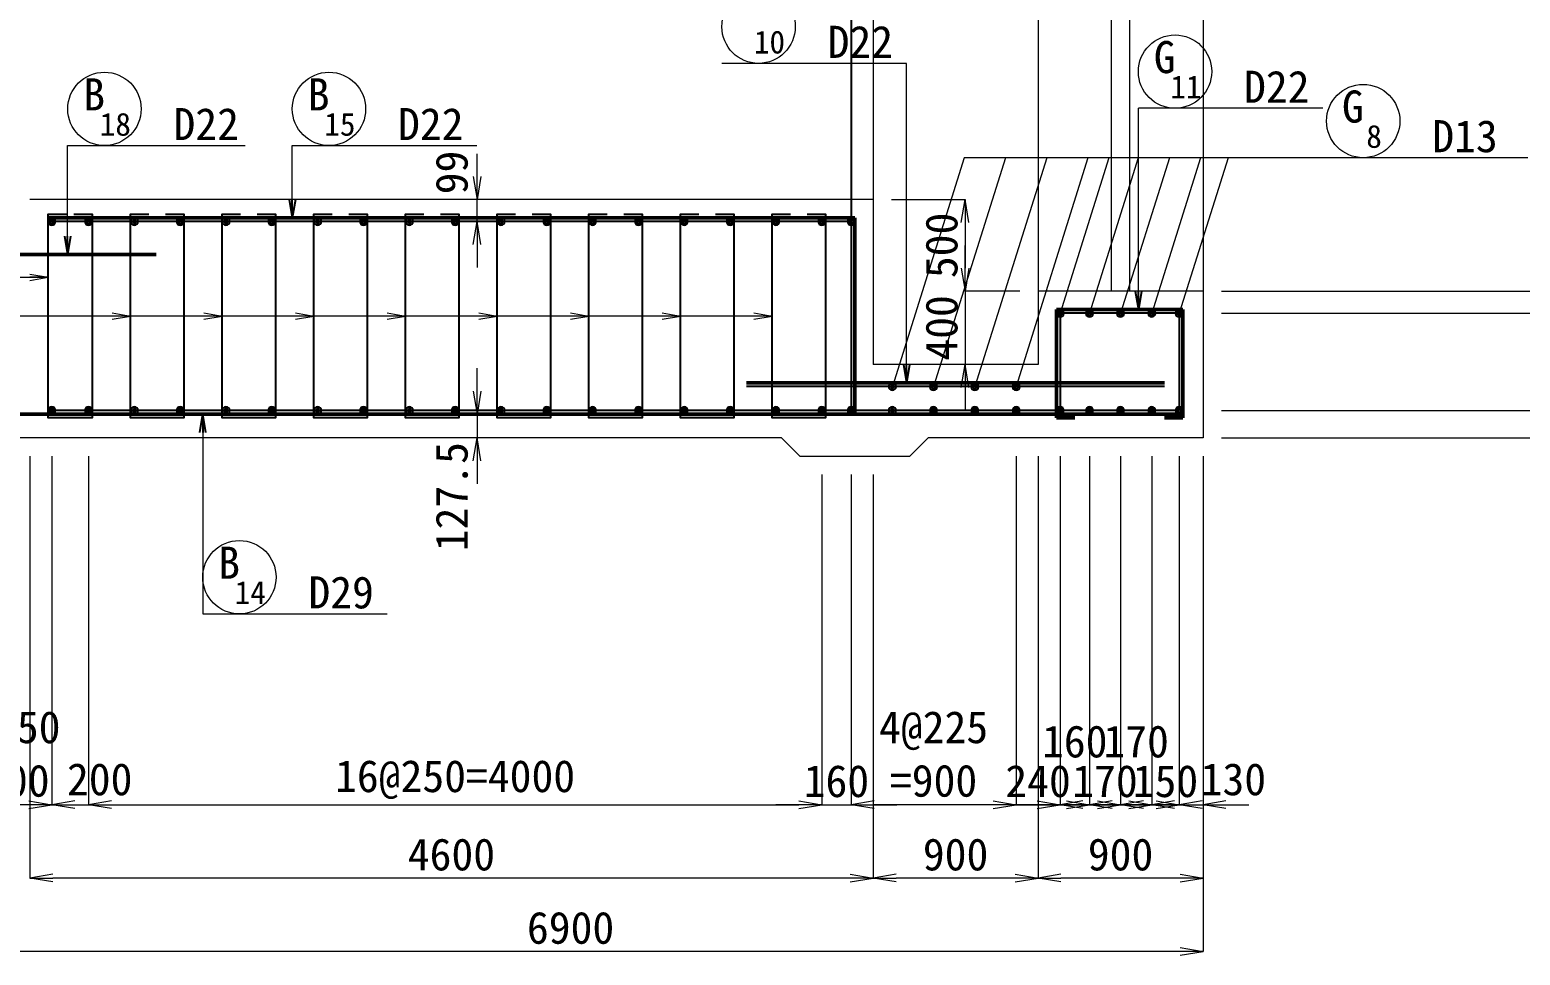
# Model space of a CAD drawing. Header units: millimetres. Extents: x 169470 to 758170, y -17820 to 11880.
# Drawn here: x 218084 to 226214, y -6137 to -1091 of the extents above; entities that cross this region are included whole.
import ezdxf
from ezdxf.enums import TextEntityAlignment as Align

# ---------------------------------------------------------------- set-up
doc = ezdxf.new("R2010")
doc.units = ezdxf.units.MM
doc.header["$LTSCALE"] = 50
doc.header["$PDSIZE"] = 300
doc.layers.get('Defpoints').update_dxf_attribs({"color": 151})
for name, color, linetype, lineweight in [('D-BGD', 7, 'Continuous', 13), ('D-STR', 1, 'Continuous', 50), ('D-STR-DIM', 7, 'Continuous', 13), ('D-STR-HTXT', 7, 'Continuous', 13), ('D-STR-STR2', 6, 'Continuous', 25), ('D-STR-STR3', 4, 'Continuous', 25), ('D-STR-TXT', 7, 'Continuous', 13)]:
    doc.layers.add(name, color=color, linetype=linetype, lineweight=lineweight)
doc.styles.add('MS ゴシック', font='MS Gothic.ttf')
doc.styles.add('YOKO_GOTHIC', font='MS Gothic.ttf')
doc.dimstyles.new('DIM-50', dxfattribs={"dimscale": 50, "dimtxt": 3.5, "dimasz": 2.5, "dimexe": 0, "dimexo": 2, "dimgap": 0.8, "dimtad": 1, "dimdec": 0, "dimzin": 1, "dimdsep": 46, "dimtxsty": 'MS ゴシック', "dimblk": 'OPEN', "dimcen": 0.1, "dimclrd": 256, "dimclre": 256, "dimclrt": 256, "dimaunit": 1, "dimadec": 3, "dimazin": 0, "dimtfac": 1, "dimtdec": 0, "dimtix": 1, "dimtmove": 2, "dimatfit": 3, "dimldrblk": 'OPEN', "dimfxl": 1, "dimlwd": -1, "dimlwe": -1, "dimarcsym": 2})
doc.dimstyles.new('S50', dxfattribs={"dimscale": 50, "dimtxt": 3.5, "dimasz": 2, "dimexe": 1, "dimexo": 1, "dimgap": 1, "dimtad": 1, "dimdec": 0, "dimzin": 1, "dimdsep": 46, "dimtxsty": 'YOKO_GOTHIC', "dimblk": 'OPEN', "dimcen": 0, "dimclrd": 256, "dimclre": 256, "dimclrt": 256, "dimaunit": 1, "dimadec": 3, "dimazin": 0, "dimtfac": 1, "dimtdec": 0, "dimtix": 1, "dimtmove": 2, "dimatfit": 3, "dimldrblk": 'OPEN', "dimfxl": 1, "dimlwd": -1, "dimlwe": -1, "dimarcsym": 0})

# ---------------------------------------------------------------- blocks, each defined once
blk = doc.blocks.new('0930-1')
at = {"layer": 'D-STR-STR2'}
for radius in [20, 10]:
    blk.add_circle((1654010.5, -311924.3), radius, dxfattribs=at)
blk = doc.blocks.new('_Open')
at = {"color": 0, "linetype": 'ByBlock', "lineweight": -2}
for p, q in [((-1, 0.167), (0, 0)), ((-1, -0.167), (0, 0)), ((0, 0), (-1, 0))]:
    blk.add_line(p, q, dxfattribs=at)
blk = doc.blocks.new('*D1428')
at = {"layer": 'D-STR-DIM', "transparency": 16777216}
for p, q in [((226551.8, -3041.5), (226551.8, -2916.5)), ((224583.7, -3166.5), (226551.8, -3166.5)), ((226551.8, -3316.5), (226551.8, -3166.5)), ((224583.7, -3316.5), (226551.8, -3316.5)), ((226551.8, -3441.5), (226551.8, -3566.5))]:
    blk.add_line(p, q, dxfattribs=at)
at = {"layer": 'Defpoints', "color": 0, "transparency": 16777216}
for p in [(224483.7, -3166.5), (226551.8, -3166.5), (224483.7, -3316.5)]:
    blk.add_point(p, dxfattribs=at)
at = {"layer": 'D-STR-DIM', "transparency": 16777216, "xscale": 125, "yscale": 125, "zscale": 125}
for p, rotation in [((226551.8, -3166.5), 270), ((226551.8, -3316.5), 90)]:
    blk.add_blockref('_Open', p, dxfattribs=dict(at, rotation=rotation))
at = {"layer": 'D-STR-DIM', "transparency": 16777216, "insert": (226414.3, -3284.2), "char_height": 175, "attachment_point": 5, "rotation": 90, "style": 'MS ゴシック'}
blk.add_mtext('150', dxfattribs=at)
blk = doc.blocks.new('*D1429')
at = {"layer": 'D-STR-DIM', "transparency": 16777216}
for p, q in [((224583.7, -2636.5), (226551.8, -2636.5)), ((226551.8, -3041.5), (226551.8, -2761.5)), ((224583.7, -3166.5), (226551.8, -3166.5))]:
    blk.add_line(p, q, dxfattribs=at)
at = {"layer": 'Defpoints', "color": 0, "transparency": 16777216}
for p in [(224483.7, -2636.5), (226551.8, -2636.5), (224483.7, -3166.5)]:
    blk.add_point(p, dxfattribs=at)
at = {"layer": 'D-STR-DIM', "transparency": 16777216, "xscale": 125, "yscale": 125, "zscale": 125}
for p, rotation in [((226551.8, -2636.5), 90), ((226551.8, -3166.5), 270)]:
    blk.add_blockref('_Open', p, dxfattribs=dict(at, rotation=rotation))
at = {"layer": 'D-STR-DIM', "transparency": 16777216, "insert": (226424.3, -2901.5), "char_height": 175, "attachment_point": 5, "rotation": 90, "style": 'MS ゴシック'}
blk.add_mtext('530', dxfattribs=at)
blk = doc.blocks.new('*D1430')
at = {"layer": 'D-STR-DIM', "transparency": 16777216}
for p, q in [((226551.8, -2391.5), (226551.8, -2266.5)), ((224583.7, -2516.5), (226551.8, -2516.5)), ((226551.8, -2636.5), (226551.8, -2516.5)), ((224583.7, -2636.5), (226551.8, -2636.5)), ((226551.8, -2761.5), (226551.8, -2886.5))]:
    blk.add_line(p, q, dxfattribs=at)
at = {"layer": 'Defpoints', "color": 0, "transparency": 16777216}
for p in [(224483.7, -2516.5), (226551.8, -2516.5), (224483.7, -2636.5)]:
    blk.add_point(p, dxfattribs=at)
at = {"layer": 'D-STR-DIM', "transparency": 16777216, "xscale": 125, "yscale": 125, "zscale": 125}
for p, rotation in [((226551.8, -2516.5), 270), ((226551.8, -2636.5), 90)]:
    blk.add_blockref('_Open', p, dxfattribs=dict(at, rotation=rotation))
at = {"layer": 'D-STR-DIM', "transparency": 16777216, "insert": (226414.3, -2330.6), "char_height": 175, "attachment_point": 5, "rotation": 90, "style": 'MS ゴシック'}
blk.add_mtext('120', dxfattribs=at)
blk = doc.blocks.new('*D1436')
at = {"layer": 'D-STR-DIM', "transparency": 16777216}
for p, q in [((225333.7, 4883.5), (228058.7, 4883.5)), ((228058.7, -3191.5), (228058.7, 4758.5)), ((224583.7, -3316.5), (228058.7, -3316.5))]:
    blk.add_line(p, q, dxfattribs=at)
at = {"layer": 'Defpoints', "color": 0, "transparency": 16777216}
for p in [(225233.7, 4883.5), (228058.7, 4883.5), (224483.7, -3316.5)]:
    blk.add_point(p, dxfattribs=at)
at = {"layer": 'D-STR-DIM', "transparency": 16777216, "xscale": 125, "yscale": 125, "zscale": 125}
for p, rotation in [((228058.7, 4883.5), 90), ((228058.7, -3316.5), 270)]:
    blk.add_blockref('_Open', p, dxfattribs=dict(at, rotation=rotation))
at = {"layer": 'D-STR-DIM', "transparency": 16777216, "insert": (227931.2, 783.5), "char_height": 175, "attachment_point": 5, "rotation": 90, "style": 'MS ゴシック'}
blk.add_mtext('8200', dxfattribs=at)
blk = doc.blocks.new('*D1437')
at = {"layer": 'D-STR-DIM', "transparency": 16777216}
for p, q in [((224583.7, -2516.5), (227683.7, -2516.5)), ((227683.7, -3191.5), (227683.7, -2641.5)), ((224583.7, -3316.5), (227683.7, -3316.5))]:
    blk.add_line(p, q, dxfattribs=at)
at = {"layer": 'Defpoints', "color": 0, "transparency": 16777216}
for p in [(224483.7, -2516.5), (227683.7, -2516.5), (224483.7, -3316.5)]:
    blk.add_point(p, dxfattribs=at)
at = {"layer": 'D-STR-DIM', "transparency": 16777216, "xscale": 125, "yscale": 125, "zscale": 125}
for p, rotation in [((227683.7, -2516.5), 90), ((227683.7, -3316.5), 270)]:
    blk.add_blockref('_Open', p, dxfattribs=dict(at, rotation=rotation))
at = {"layer": 'D-STR-DIM', "transparency": 16777216, "insert": (227556.2, -2916.5), "char_height": 175, "attachment_point": 5, "rotation": 90, "style": 'MS ゴシック'}
blk.add_mtext('800', dxfattribs=at)
blk = doc.blocks.new('*D1438')
at = {"layer": 'D-STR-DIM', "transparency": 16777216}
for p, q in [((225333.7, 4883.5), (227683.7, 4883.5)), ((227683.7, -2391.5), (227683.7, 4758.5)), ((224583.7, -2516.5), (227683.7, -2516.5))]:
    blk.add_line(p, q, dxfattribs=at)
at = {"layer": 'Defpoints', "color": 0, "transparency": 16777216}
for p in [(225233.7, 4883.5), (227683.7, 4883.5), (224483.7, -2516.5)]:
    blk.add_point(p, dxfattribs=at)
at = {"layer": 'D-STR-DIM', "transparency": 16777216, "xscale": 125, "yscale": 125, "zscale": 125}
for p, rotation in [((227683.7, 4883.5), 90), ((227683.7, -2516.5), 270)]:
    blk.add_blockref('_Open', p, dxfattribs=dict(at, rotation=rotation))
at = {"layer": 'D-STR-DIM', "transparency": 16777216, "insert": (227556.2, 1183.5), "char_height": 175, "attachment_point": 5, "rotation": 90, "style": 'MS ゴシック'}
blk.add_mtext('7400', dxfattribs=at)
blk = doc.blocks.new('*D1439')
at = {"layer": 'D-STR-DIM', "transparency": 16777216}
for p, q in [((224583.7, 583.5), (227308.7, 583.5)), ((227308.7, -2391.5), (227308.7, 458.5)), ((224583.7, -2516.5), (227308.7, -2516.5))]:
    blk.add_line(p, q, dxfattribs=at)
at = {"layer": 'Defpoints', "color": 0, "transparency": 16777216}
for p in [(224483.7, 583.5), (227308.7, 583.5), (224483.7, -2516.5)]:
    blk.add_point(p, dxfattribs=at)
at = {"layer": 'D-STR-DIM', "transparency": 16777216, "xscale": 125, "yscale": 125, "zscale": 125}
for p, rotation in [((227308.7, 583.5), 90), ((227308.7, -2516.5), 270)]:
    blk.add_blockref('_Open', p, dxfattribs=dict(at, rotation=rotation))
at = {"layer": 'D-STR-DIM', "transparency": 16777216, "insert": (227181.2, -966.5), "char_height": 175, "attachment_point": 5, "rotation": 90, "style": 'MS ゴシック'}
blk.add_mtext('3100', dxfattribs=at)
blk = doc.blocks.new('*D1446')
at = {"layer": 'D-STR-DIM', "transparency": 16777216}
for p, q in [((222783.7, -16.5), (226551.8, -16.5)), ((226551.8, -141.5), (226551.8, -2391.5)), ((224583.7, -2516.5), (226551.8, -2516.5))]:
    blk.add_line(p, q, dxfattribs=at)
at = {"layer": 'Defpoints', "color": 0, "transparency": 16777216}
for p in [(222683.7, -16.5), (224483.7, -2516.5), (226551.8, -2516.5)]:
    blk.add_point(p, dxfattribs=at)
at = {"layer": 'D-STR-DIM', "transparency": 16777216, "xscale": 125, "yscale": 125, "zscale": 125}
for p, rotation in [((226551.8, -16.5), 90), ((226551.8, -2516.5), 270)]:
    blk.add_blockref('_Open', p, dxfattribs=dict(at, rotation=rotation))
at = {"layer": 'D-STR-DIM', "transparency": 16777216, "insert": (226424.3, -1266.5), "char_height": 175, "attachment_point": 5, "rotation": 90, "style": 'MS ゴシック'}
blk.add_mtext('2500', dxfattribs=at)
blk = doc.blocks.new('*D1475')
at = {"layer": 'D-STR-DIM', "transparency": 16777216}
for p, q in [((217583.4, -3416.5), (217583.4, -6116.5)), ((224483.7, -3416.5), (224483.7, -6116.5)), ((224358.7, -6116.5), (217708.4, -6116.5))]:
    blk.add_line(p, q, dxfattribs=at)
at = {"layer": 'Defpoints', "color": 0, "transparency": 16777216}
for p in [(217583.4, -3316.5), (224483.7, -3316.5), (217583.4, -6116.5)]:
    blk.add_point(p, dxfattribs=at)
at = {"layer": 'D-STR-DIM', "transparency": 16777216, "xscale": 125, "yscale": 125, "zscale": 125, "rotation": 180}
blk.add_blockref('_Open', (217583.4, -6116.5), dxfattribs=at)
at = {"layer": 'D-STR-DIM', "transparency": 16777216, "xscale": 125, "yscale": 125, "zscale": 125}
blk.add_blockref('_Open', (224483.7, -6116.5), dxfattribs=at)
at = {"layer": 'D-STR-DIM', "transparency": 16777216, "insert": (221033.6, -5989), "char_height": 175, "attachment_point": 5, "style": 'MS ゴシック'}
blk.add_mtext('6900', dxfattribs=at)
blk = doc.blocks.new('*D1476')
at = {"layer": 'D-STR-DIM', "transparency": 16777216}
for p, q in [((223583.7, -3416.5), (223583.7, -5716.5)), ((224483.7, -3416.5), (224483.7, -5716.5)), ((224358.7, -5716.5), (223708.7, -5716.5))]:
    blk.add_line(p, q, dxfattribs=at)
at = {"layer": 'Defpoints', "color": 0, "transparency": 16777216}
for p in [(223583.7, -3316.5), (224483.7, -3316.5), (223583.7, -5716.5)]:
    blk.add_point(p, dxfattribs=at)
at = {"layer": 'D-STR-DIM', "transparency": 16777216, "xscale": 125, "yscale": 125, "zscale": 125, "rotation": 180}
blk.add_blockref('_Open', (223583.7, -5716.5), dxfattribs=at)
at = {"layer": 'D-STR-DIM', "transparency": 16777216, "xscale": 125, "yscale": 125, "zscale": 125}
blk.add_blockref('_Open', (224483.7, -5716.5), dxfattribs=at)
at = {"layer": 'D-STR-DIM', "transparency": 16777216, "insert": (224033.7, -5589), "char_height": 175, "attachment_point": 5, "style": 'MS ゴシック'}
blk.add_mtext('900', dxfattribs=at)
blk = doc.blocks.new('*D1477')
at = {"layer": 'D-STR-DIM', "transparency": 16777216}
for p, q in [((223583.7, -3416.5), (223583.7, -5716.5)), ((222683.7, -3516.5), (222683.7, -5716.5)), ((223458.7, -5716.5), (222808.7, -5716.5))]:
    blk.add_line(p, q, dxfattribs=at)
at = {"layer": 'Defpoints', "color": 0, "transparency": 16777216}
for p in [(223583.7, -3316.5), (222683.7, -3416.5), (222683.7, -5716.5)]:
    blk.add_point(p, dxfattribs=at)
at = {"layer": 'D-STR-DIM', "transparency": 16777216, "xscale": 125, "yscale": 125, "zscale": 125, "rotation": 180}
blk.add_blockref('_Open', (222683.7, -5716.5), dxfattribs=at)
at = {"layer": 'D-STR-DIM', "transparency": 16777216, "xscale": 125, "yscale": 125, "zscale": 125}
blk.add_blockref('_Open', (223583.7, -5716.5), dxfattribs=at)
at = {"layer": 'D-STR-DIM', "transparency": 16777216, "insert": (223133.7, -5589), "char_height": 175, "attachment_point": 5, "style": 'MS ゴシック'}
blk.add_mtext('900', dxfattribs=at)
blk = doc.blocks.new('*D1478')
at = {"layer": 'D-STR-DIM', "transparency": 16777216}
for p, q in [((218083.4, -3416.5), (218083.4, -5716.5)), ((222683.7, -3516.5), (222683.7, -5716.5)), ((222558.7, -5716.5), (218208.4, -5716.5))]:
    blk.add_line(p, q, dxfattribs=at)
at = {"layer": 'Defpoints', "color": 0, "transparency": 16777216}
for p in [(218083.4, -3316.5), (222683.7, -3416.5), (218083.4, -5716.5)]:
    blk.add_point(p, dxfattribs=at)
at = {"layer": 'D-STR-DIM', "transparency": 16777216, "xscale": 125, "yscale": 125, "zscale": 125, "rotation": 180}
blk.add_blockref('_Open', (218083.4, -5716.5), dxfattribs=at)
at = {"layer": 'D-STR-DIM', "transparency": 16777216, "xscale": 125, "yscale": 125, "zscale": 125}
blk.add_blockref('_Open', (222683.7, -5716.5), dxfattribs=at)
at = {"layer": 'D-STR-DIM', "transparency": 16777216, "insert": (220383.6, -5589), "char_height": 175, "attachment_point": 5, "style": 'MS ゴシック'}
blk.add_mtext('4600', dxfattribs=at)
blk = doc.blocks.new('*D1479')
at = {"layer": 'D-STR-DIM', "transparency": 16777216}
for p, q in [((218203.4, -3416.5), (218203.4, -5316.5)), ((218403.4, -3416.5), (218403.4, -5316.5)), ((218078.4, -5316.5), (217953.4, -5316.5)), ((218203.4, -5316.5), (218403.4, -5316.5)), ((218528.4, -5316.5), (218653.4, -5316.5))]:
    blk.add_line(p, q, dxfattribs=at)
at = {"layer": 'Defpoints', "color": 0, "transparency": 16777216}
for p in [(218203.4, -3316.5), (218403.4, -3316.5), (218403.4, -5316.5)]:
    blk.add_point(p, dxfattribs=at)
at = {"layer": 'D-STR-DIM', "transparency": 16777216, "xscale": 125, "yscale": 125, "zscale": 125}
blk.add_blockref('_Open', (218203.4, -5316.5), dxfattribs=at)
at = {"layer": 'D-STR-DIM', "transparency": 16777216, "xscale": 125, "yscale": 125, "zscale": 125, "rotation": 180}
blk.add_blockref('_Open', (218403.4, -5316.5), dxfattribs=at)
at = {"layer": 'D-STR-DIM', "transparency": 16777216, "insert": (218464.8, -5179), "char_height": 175, "attachment_point": 5, "style": 'MS ゴシック'}
blk.add_mtext('200', dxfattribs=at)
blk = doc.blocks.new('*D1480')
at = {"layer": 'D-STR-DIM', "transparency": 16777216}
for p, q in [((218403.4, -3416.5), (218403.4, -5316.5)), ((222403.7, -3516.5), (222403.7, -5316.5)), ((218528.4, -5316.5), (222278.7, -5316.5))]:
    blk.add_line(p, q, dxfattribs=at)
at = {"layer": 'Defpoints', "color": 0, "transparency": 16777216}
for p in [(218403.4, -3316.5), (222403.7, -3416.5), (222403.7, -5316.5)]:
    blk.add_point(p, dxfattribs=at)
at = {"layer": 'D-STR-DIM', "transparency": 16777216, "xscale": 125, "yscale": 125, "zscale": 125, "rotation": 180}
blk.add_blockref('_Open', (218403.4, -5316.5), dxfattribs=at)
at = {"layer": 'D-STR-DIM', "transparency": 16777216, "xscale": 125, "yscale": 125, "zscale": 125}
blk.add_blockref('_Open', (222403.7, -5316.5), dxfattribs=at)
at = {"layer": 'D-STR-DIM', "transparency": 16777216, "insert": (220403.6, -5179.7), "char_height": 175, "attachment_point": 5, "style": 'MS ゴシック'}
blk.add_mtext('16@250=4000', dxfattribs=at)
blk = doc.blocks.new('*D1481')
at = {"layer": 'D-STR-DIM', "transparency": 16777216}
for p, q in [((222403.7, -3516.5), (222403.7, -5316.5)), ((222563.7, -3516.5), (222563.7, -5316.5)), ((222278.7, -5316.5), (222153.7, -5316.5)), ((222403.7, -5316.5), (222563.7, -5316.5)), ((222688.7, -5316.5), (222813.7, -5316.5))]:
    blk.add_line(p, q, dxfattribs=at)
at = {"layer": 'Defpoints', "color": 0, "transparency": 16777216}
for p in [(222403.7, -3416.5), (222563.7, -3416.5), (222563.7, -5316.5)]:
    blk.add_point(p, dxfattribs=at)
at = {"layer": 'D-STR-DIM', "transparency": 16777216, "xscale": 125, "yscale": 125, "zscale": 125}
blk.add_blockref('_Open', (222403.7, -5316.5), dxfattribs=at)
at = {"layer": 'D-STR-DIM', "transparency": 16777216, "xscale": 125, "yscale": 125, "zscale": 125, "rotation": 180}
blk.add_blockref('_Open', (222563.7, -5316.5), dxfattribs=at)
at = {"layer": 'D-STR-DIM', "transparency": 16777216, "insert": (222483.7, -5189), "char_height": 175, "attachment_point": 5, "style": 'MS ゴシック'}
blk.add_mtext('160', dxfattribs=at)
blk = doc.blocks.new('*D1482')
at = {"layer": 'D-STR-DIM', "transparency": 16777216}
for p, q in [((223463.7, -3416.5), (223463.7, -5316.5)), ((223703.7, -3416.5), (223703.7, -5316.5)), ((223338.7, -5316.5), (223213.7, -5316.5)), ((223463.7, -5316.5), (223703.7, -5316.5)), ((223828.7, -5316.5), (223953.7, -5316.5))]:
    blk.add_line(p, q, dxfattribs=at)
at = {"layer": 'Defpoints', "color": 0, "transparency": 16777216}
for p in [(223463.7, -3316.5), (223703.7, -3316.5), (223703.7, -5316.5)]:
    blk.add_point(p, dxfattribs=at)
at = {"layer": 'D-STR-DIM', "transparency": 16777216, "xscale": 125, "yscale": 125, "zscale": 125}
blk.add_blockref('_Open', (223463.7, -5316.5), dxfattribs=at)
at = {"layer": 'D-STR-DIM', "transparency": 16777216, "xscale": 125, "yscale": 125, "zscale": 125, "rotation": 180}
blk.add_blockref('_Open', (223703.7, -5316.5), dxfattribs=at)
at = {"layer": 'D-STR-DIM', "transparency": 16777216, "insert": (223583.7, -5189), "char_height": 175, "attachment_point": 5, "style": 'MS ゴシック'}
blk.add_mtext('240', dxfattribs=at)
blk = doc.blocks.new('*D1483')
at = {"layer": 'D-STR-DIM', "transparency": 16777216}
for p, q in [((217703.4, -3416.5), (217703.4, -5316.5)), ((218203.4, -3416.5), (218203.4, -5316.5)), ((217578.4, -5316.5), (217453.4, -5316.5)), ((218203.4, -5316.5), (217703.4, -5316.5)), ((218328.4, -5316.5), (218453.4, -5316.5))]:
    blk.add_line(p, q, dxfattribs=at)
at = {"layer": 'Defpoints', "color": 0, "transparency": 16777216}
for p in [(217703.4, -3316.5), (218203.4, -3316.5), (217703.4, -5316.5)]:
    blk.add_point(p, dxfattribs=at)
at = {"layer": 'D-STR-DIM', "transparency": 16777216, "xscale": 125, "yscale": 125, "zscale": 125}
blk.add_blockref('_Open', (217703.4, -5316.5), dxfattribs=at)
at = {"layer": 'D-STR-DIM', "transparency": 16777216, "xscale": 125, "yscale": 125, "zscale": 125, "rotation": 180}
blk.add_blockref('_Open', (218203.4, -5316.5), dxfattribs=at)
at = {"layer": 'D-STR-DIM', "transparency": 16777216, "insert": (217953.4, -5041), "char_height": 175, "attachment_point": 5, "style": 'MS ゴシック'}
blk.add_mtext('2@250\\P=500', dxfattribs=at)
blk = doc.blocks.new('*D1484')
at = {"layer": 'D-STR-DIM', "transparency": 16777216}
for p, q in [((223463.7, -3416.5), (223463.7, -5316.5)), ((222563.7, -3516.5), (222563.7, -5316.5)), ((223338.7, -5316.5), (222688.7, -5316.5))]:
    blk.add_line(p, q, dxfattribs=at)
at = {"layer": 'Defpoints', "color": 0, "transparency": 16777216}
for p in [(223463.7, -3316.5), (222563.7, -3416.5), (222563.7, -5316.5)]:
    blk.add_point(p, dxfattribs=at)
at = {"layer": 'D-STR-DIM', "transparency": 16777216, "xscale": 125, "yscale": 125, "zscale": 125, "rotation": 180}
blk.add_blockref('_Open', (222563.7, -5316.5), dxfattribs=at)
at = {"layer": 'D-STR-DIM', "transparency": 16777216, "xscale": 125, "yscale": 125, "zscale": 125}
blk.add_blockref('_Open', (223463.7, -5316.5), dxfattribs=at)
at = {"layer": 'D-STR-DIM', "transparency": 16777216, "insert": (223013.7, -5041), "char_height": 175, "attachment_point": 5, "style": 'MS ゴシック'}
blk.add_mtext('4@225\\P=900', dxfattribs=at)
blk = doc.blocks.new('*D1485')
at = {"layer": 'D-STR-DIM', "transparency": 16777216}
for p, q in [((223703.7, -3416.5), (223703.7, -5316.5)), ((223863.7, -3416.5), (223863.7, -5316.5)), ((223578.7, -5316.5), (223453.7, -5316.5)), ((223703.7, -5316.5), (223863.7, -5316.5)), ((223988.7, -5316.5), (224113.7, -5316.5))]:
    blk.add_line(p, q, dxfattribs=at)
at = {"layer": 'Defpoints', "color": 0, "transparency": 16777216}
for p in [(223703.7, -3316.5), (223863.7, -3316.5), (223863.7, -5316.5)]:
    blk.add_point(p, dxfattribs=at)
at = {"layer": 'D-STR-DIM', "transparency": 16777216, "xscale": 125, "yscale": 125, "zscale": 125}
blk.add_blockref('_Open', (223703.7, -5316.5), dxfattribs=at)
at = {"layer": 'D-STR-DIM', "transparency": 16777216, "xscale": 125, "yscale": 125, "zscale": 125, "rotation": 180}
blk.add_blockref('_Open', (223863.7, -5316.5), dxfattribs=at)
at = {"layer": 'D-STR-DIM', "transparency": 16777216, "insert": (223783.7, -4972.8), "char_height": 175, "attachment_point": 5, "style": 'MS ゴシック'}
blk.add_mtext('160', dxfattribs=at)
blk = doc.blocks.new('*D1974')
at = {"layer": 'D-STR-DIM', "transparency": 16777216}
for p, q in [((224353.7, -3416.5), (224353.7, -5316.5)), ((224483.7, -3416.5), (224483.7, -5316.5)), ((224228.7, -5316.5), (224103.7, -5316.5)), ((224353.7, -5316.5), (224483.7, -5316.5)), ((224608.7, -5316.5), (224733.7, -5316.5))]:
    blk.add_line(p, q, dxfattribs=at)
at = {"layer": 'Defpoints', "color": 0, "transparency": 16777216}
for p in [(224353.7, -3316.5), (224483.7, -3316.5), (224483.7, -5316.5)]:
    blk.add_point(p, dxfattribs=at)
at = {"layer": 'D-STR-DIM', "transparency": 16777216, "xscale": 125, "yscale": 125, "zscale": 125}
blk.add_blockref('_Open', (224353.7, -5316.5), dxfattribs=at)
at = {"layer": 'D-STR-DIM', "transparency": 16777216, "xscale": 125, "yscale": 125, "zscale": 125, "rotation": 180}
blk.add_blockref('_Open', (224483.7, -5316.5), dxfattribs=at)
at = {"layer": 'D-STR-DIM', "transparency": 16777216, "insert": (224649.1, -5179), "char_height": 175, "attachment_point": 5, "style": 'MS ゴシック'}
blk.add_mtext('130', dxfattribs=at)
blk = doc.blocks.new('*D1975')
at = {"layer": 'D-STR-DIM', "transparency": 16777216}
for p, q in [((222783.7, -2016.5), (223185.5, -2016.5)), ((223185.5, -2141.5), (223185.5, -2391.5)), ((223483.7, -2516.5), (223185.5, -2516.5))]:
    blk.add_line(p, q, dxfattribs=at)
at = {"layer": 'Defpoints', "color": 0, "transparency": 16777216}
for p in [(222683.7, -2016.5), (223185.5, -2516.5), (223583.7, -2516.5)]:
    blk.add_point(p, dxfattribs=at)
at = {"layer": 'D-STR-DIM', "transparency": 16777216, "xscale": 125, "yscale": 125, "zscale": 125}
for p, rotation in [((223185.5, -2016.5), 90), ((223185.5, -2516.5), 270)]:
    blk.add_blockref('_Open', p, dxfattribs=dict(at, rotation=rotation))
at = {"layer": 'D-STR-DIM', "transparency": 16777216, "insert": (223058, -2266.5), "char_height": 175, "attachment_point": 5, "rotation": 90, "style": 'MS ゴシック'}
blk.add_mtext('500', dxfattribs=at)
blk = doc.blocks.new('*D1913')
at = {"layer": 'D-STR-DIM', "transparency": 16777216}
for p, q in [((223185.5, -2391.5), (223185.5, -2266.5)), ((223483.7, -2516.5), (223185.5, -2516.5)), ((223185.5, -2516.5), (223185.5, -2916.5)), ((223483.7, -2916.5), (223185.5, -2916.5)), ((223185.5, -3041.5), (223185.5, -3166.5))]:
    blk.add_line(p, q, dxfattribs=at)
at = {"layer": 'Defpoints', "color": 0, "transparency": 16777216}
for p in [(223583.7, -2516.5), (223185.5, -2916.5), (223583.7, -2916.5)]:
    blk.add_point(p, dxfattribs=at)
at = {"layer": 'D-STR-DIM', "transparency": 16777216, "xscale": 125, "yscale": 125, "zscale": 125}
for p, rotation in [((223185.5, -2516.5), 270), ((223185.5, -2916.5), 90)]:
    blk.add_blockref('_Open', p, dxfattribs=dict(at, rotation=rotation))
at = {"layer": 'D-STR-DIM', "transparency": 16777216, "insert": (223058, -2716.5), "char_height": 175, "attachment_point": 5, "rotation": 90, "style": 'MS ゴシック'}
blk.add_mtext('400', dxfattribs=at)
blk = doc.blocks.new('*D644')
at = {"layer": 'D-STR-DIM', "transparency": 16777216}
for p, q in [((220523.5, -3061.5), (220523.5, -2936.5)), ((220575.6, -3186.5), (220523.5, -3186.5)), ((220523.5, -3186.5), (220523.5, -3316.5)), ((220575.6, -3316.5), (220523.5, -3316.5)), ((220523.5, -3441.5), (220523.5, -3566.5))]:
    blk.add_line(p, q, dxfattribs=at)
at = {"layer": 'Defpoints', "color": 0, "transparency": 16777216}
for p in [(220475.6, -3186.5), (220475.6, -3316.5), (220523.5, -3316.5)]:
    blk.add_point(p, dxfattribs=at)
at = {"layer": 'D-STR-DIM', "transparency": 16777216, "xscale": 125, "yscale": 125, "zscale": 125}
for p, rotation in [((220523.5, -3186.5), 270), ((220523.5, -3316.5), 90)]:
    blk.add_blockref('_Open', p, dxfattribs=dict(at, rotation=rotation))
at = {"layer": 'D-STR-DIM', "transparency": 16777216, "insert": (220386, -3636.9), "char_height": 175, "attachment_point": 5, "rotation": 90, "style": 'MS ゴシック'}
blk.add_mtext('127.5', dxfattribs=at)
blk = doc.blocks.new('*D1914')
at = {"layer": 'D-STR-DIM', "transparency": 16777216}
for p, q in [((220523.5, -1891.5), (220523.5, -1766.5)), ((220623.5, -2016.5), (220523.5, -2016.5)), ((220523.5, -2136.5), (220523.5, -2016.5)), ((220623.5, -2136.5), (220523.5, -2136.5)), ((220523.5, -2261.5), (220523.5, -2386.5))]:
    blk.add_line(p, q, dxfattribs=at)
at = {"layer": 'Defpoints', "color": 0, "transparency": 16777216}
for p in [(220523.5, -2016.5), (220523.5, -2016.5), (220523.5, -2136.5)]:
    blk.add_point(p, dxfattribs=at)
at = {"layer": 'D-STR-DIM', "transparency": 16777216, "xscale": 125, "yscale": 125, "zscale": 125}
for p, rotation in [((220523.5, -2016.5), 270), ((220523.5, -2136.5), 90)]:
    blk.add_blockref('_Open', p, dxfattribs=dict(at, rotation=rotation))
at = {"layer": 'D-STR-DIM', "transparency": 16777216, "insert": (220386, -1868.7), "char_height": 175, "attachment_point": 5, "rotation": 90, "style": 'MS ゴシック'}
blk.add_mtext('99', dxfattribs=at)
blk = doc.blocks.new('*D725')
at = {"layer": 'D-STR-DIM', "transparency": 16777216}
for p, q in [((223863.7, -3416.5), (223863.7, -5316.5)), ((224033.7, -3416.5), (224033.7, -5316.5)), ((223738.7, -5316.5), (223613.7, -5316.5)), ((223863.7, -5316.5), (224033.7, -5316.5)), ((224158.7, -5316.5), (224283.7, -5316.5))]:
    blk.add_line(p, q, dxfattribs=at)
at = {"layer": 'Defpoints', "color": 0, "transparency": 16777216}
for p in [(223863.7, -3316.5), (224033.7, -3316.5), (224033.7, -5316.5)]:
    blk.add_point(p, dxfattribs=at)
at = {"layer": 'D-STR-DIM', "transparency": 16777216, "xscale": 125, "yscale": 125, "zscale": 125}
blk.add_blockref('_Open', (223863.7, -5316.5), dxfattribs=at)
at = {"layer": 'D-STR-DIM', "transparency": 16777216, "xscale": 125, "yscale": 125, "zscale": 125, "rotation": 180}
blk.add_blockref('_Open', (224033.7, -5316.5), dxfattribs=at)
at = {"layer": 'D-STR-DIM', "transparency": 16777216, "insert": (223948.7, -5189), "char_height": 175, "attachment_point": 5, "style": 'MS ゴシック'}
blk.add_mtext('170', dxfattribs=at)
blk = doc.blocks.new('*D726')
at = {"layer": 'D-STR-DIM', "transparency": 16777216}
for p, q in [((224033.7, -3416.5), (224033.7, -5316.5)), ((224203.7, -3416.5), (224203.7, -5316.5)), ((223908.7, -5316.5), (223783.7, -5316.5)), ((224033.7, -5316.5), (224203.7, -5316.5)), ((224328.7, -5316.5), (224453.7, -5316.5))]:
    blk.add_line(p, q, dxfattribs=at)
at = {"layer": 'Defpoints', "color": 0, "transparency": 16777216}
for p in [(224033.7, -3316.5), (224203.7, -3316.5), (224203.7, -5316.5)]:
    blk.add_point(p, dxfattribs=at)
at = {"layer": 'D-STR-DIM', "transparency": 16777216, "xscale": 125, "yscale": 125, "zscale": 125}
blk.add_blockref('_Open', (224033.7, -5316.5), dxfattribs=at)
at = {"layer": 'D-STR-DIM', "transparency": 16777216, "xscale": 125, "yscale": 125, "zscale": 125, "rotation": 180}
blk.add_blockref('_Open', (224203.7, -5316.5), dxfattribs=at)
at = {"layer": 'D-STR-DIM', "transparency": 16777216, "insert": (224118.7, -4972.7), "char_height": 175, "attachment_point": 5, "style": 'MS ゴシック'}
blk.add_mtext('170', dxfattribs=at)
blk = doc.blocks.new('*D727')
at = {"layer": 'D-STR-DIM', "transparency": 16777216}
for p, q in [((224203.7, -3416.5), (224203.7, -5316.5)), ((224353.7, -3416.5), (224353.7, -5316.5)), ((224078.7, -5316.5), (223953.7, -5316.5)), ((224203.7, -5316.5), (224353.7, -5316.5)), ((224478.7, -5316.5), (224603.7, -5316.5))]:
    blk.add_line(p, q, dxfattribs=at)
at = {"layer": 'Defpoints', "color": 0, "transparency": 16777216}
for p in [(224203.7, -3316.5), (224353.7, -3316.5), (224353.7, -5316.5)]:
    blk.add_point(p, dxfattribs=at)
at = {"layer": 'D-STR-DIM', "transparency": 16777216, "xscale": 125, "yscale": 125, "zscale": 125}
blk.add_blockref('_Open', (224203.7, -5316.5), dxfattribs=at)
at = {"layer": 'D-STR-DIM', "transparency": 16777216, "xscale": 125, "yscale": 125, "zscale": 125, "rotation": 180}
blk.add_blockref('_Open', (224353.7, -5316.5), dxfattribs=at)
at = {"layer": 'D-STR-DIM', "transparency": 16777216, "insert": (224278.7, -5189), "char_height": 175, "attachment_point": 5, "style": 'MS ゴシック'}
blk.add_mtext('150', dxfattribs=at)

msp = doc.modelspace()

# ---------------------------------------------------------------- linework, layer by layer
at = {"layer": 'D-BGD'}
for p, q in [((222683.73, 4183.49), (222683.73, -2916.51)), ((223583.73, 4183.49), (223583.73, -2916.51)), ((223583.73, 583.49), (223583.73, -2916.51)), ((223983.73, -2516.51), (223983.73, 233.49)), ((224083.73, -2516.51), (224083.73, 183.49)), ((224483.73, 83.49), (224483.73, -3316.51)), ((222683.73, -2016.51), (218083.44, -2016.51)), ((224483.73, -2516.51), (223583.73, -2516.51)), ((223583.73, -2916.51), (222683.73, -2916.51)), ((222183.73, -3316.51), (217583.44, -3316.51)), ((222183.73, -3316.51), (222283.73, -3416.51)), ((222883.73, -3416.51), (222983.73, -3316.51)), ((224483.73, -3316.51), (222983.73, -3316.51)), ((222283.73, -3416.51), (222883.73, -3416.51))]:
    msp.add_line(p, q, dxfattribs=at)
at = {"layer": 'D-STR'}
for p, q in [((222583.73, -2116.51), (218183.73, -2116.51)), ((222583.73, -2116.51), (222583.73, -3186.51)), ((217703.44, -2316.51), (218773.44, -2316.51)), ((223683.73, -2616.51), (224373.73, -2616.51)), ((223683.73, -2616.51), (223683.73, -3206.51)), ((224373.73, -3206.51), (224373.73, -2616.51)), ((221993.73, -3016.51), (224273.73, -3016.51)), ((224373.73, -3186.51), (217703.44, -3186.51)), ((223783.73, -3206.51), (223683.73, -3206.51)), ((224373.73, -3206.51), (224273.73, -3206.51))]:
    msp.add_line(p, q, dxfattribs=at)
at = {"layer": 'D-STR-HTXT'}
for p, q in [((222865.6, -1273.87), (221859.03, -1273.87)), ((225137.29, -1518.7), (224130.72, -1518.7)), ((219515.64, -1722.17), (220522.21, -1722.17)), ((223180.72, -1788.31), (222788.73, -3036.51)), ((223405.72, -1788.31), (223013.73, -3036.51)), ((226255.54, -1788.31), (223180.72, -1788.31)), ((223630.72, -1788.31), (223238.73, -3036.51)), ((223855.72, -1788.31), (223463.73, -3036.51)), ((223970.1, -1788.31), (223703.73, -2636.51)), ((224130.1, -1788.31), (223863.73, -2636.51)), ((224300.1, -1788.31), (224033.73, -2636.51)), ((224470.1, -1788.31), (224203.73, -2636.51)), ((224620.1, -1788.31), (224353.73, -2636.51)), ((217502.53, -2440.37), (218183.73, -2440.37)), ((222133.73, -2651.51), (217258.83, -2651.51)), ((219026.97, -4276.17), (220033.53, -4276.17))]:
    msp.add_line(p, q, dxfattribs=at)
for centre in [(222059.03, -1073.87), (224330.72, -1318.7), (218490.74, -1522.17), (219715.64, -1522.17), (225357.29, -1588.31), (219226.97, -4076.17)]:
    msp.add_circle(centre, 200, dxfattribs=at)
at = {"layer": 'D-STR-STR3'}
for points in [[(218323.73, -2096.51), (218423.73, -2096.51), (218423.73, -3206.51), (218183.73, -3206.51), (218183.73, -2096.51), (218283.73, -2096.51)], [(218823.73, -2096.51), (218923.73, -2096.51), (218923.73, -3206.51), (218633.73, -3206.51), (218633.73, -2096.51), (218733.73, -2096.51)], [(219323.73, -2096.51), (219423.73, -2096.51), (219423.73, -3206.51), (219133.73, -3206.51), (219133.73, -2096.51), (219233.73, -2096.51)], [(219823.73, -2096.51), (219923.73, -2096.51), (219923.73, -3206.51), (219633.73, -3206.51), (219633.73, -2096.51), (219733.73, -2096.51)], [(220323.73, -2096.51), (220423.73, -2096.51), (220423.73, -3206.51), (220133.73, -3206.51), (220133.73, -2096.51), (220233.73, -2096.51)], [(220823.73, -2096.51), (220923.73, -2096.51), (220923.73, -3206.51), (220633.73, -3206.51), (220633.73, -2096.51), (220733.73, -2096.51)], [(221323.73, -2096.51), (221423.73, -2096.51), (221423.73, -3206.51), (221133.73, -3206.51), (221133.73, -2096.51), (221233.73, -2096.51)], [(221823.73, -2096.51), (221923.73, -2096.51), (221923.73, -3206.51), (221633.73, -3206.51), (221633.73, -2096.51), (221733.73, -2096.51)], [(222323.73, -2096.51), (222423.73, -2096.51), (222423.73, -3206.51), (222133.73, -3206.51), (222133.73, -2096.51), (222233.73, -2096.51)]]:
    msp.add_lwpolyline(points, dxfattribs=at)
at = {"layer": 'Defpoints'}
for p, q in [((222563.73, 963.49), (222563.73, -3166.51)), ((222563.73, -2136.51), (218183.73, -2136.51)), ((224353.73, -2636.51), (223703.73, -2636.51)), ((223703.73, -2636.51), (223703.73, -3166.51)), ((224353.73, -2636.51), (224353.73, -3166.51)), ((224273.73, -3036.51), (221993.73, -3036.51)), ((224353.73, -3166.51), (218183.73, -3166.51))]:
    msp.add_line(p, q, dxfattribs=at)

# ---------------------------------------------------------------- block references
at = {"layer": 'D-STR-HTXT', "xscale": -100, "yscale": 100, "zscale": 100, "rotation": 180}
for p in [(218183.73, -2440.37), (218633.73, -2651.51), (219133.73, -2651.51), (219633.73, -2651.51), (220133.73, -2651.51), (220633.73, -2651.51), (221133.73, -2651.51), (221633.73, -2651.51), (222133.73, -2651.51)]:
    msp.add_blockref('_Open', p, dxfattribs=at)
at = {"layer": 'D-STR-STR2', "xscale": -1, "rotation": 180}
for p in [(-1435807.04, -314060.81), (-1435606.75, -314060.81), (-1435356.75, -314060.81), (-1435106.75, -314060.81), (-1434856.75, -314060.81), (-1434606.75, -314060.81), (-1434356.75, -314060.81), (-1434106.75, -314060.81), (-1433856.75, -314060.81), (-1433606.75, -314060.81), (-1433356.75, -314060.81), (-1433106.75, -314060.81), (-1432856.75, -314060.81), (-1432606.75, -314060.81), (-1432356.75, -314060.81), (-1432106.75, -314060.81), (-1431856.75, -314060.81), (-1431606.75, -314060.81), (-1431446.75, -314060.81), (-1430306.75, -314560.81), (-1430146.75, -314560.81), (-1429976.75, -314560.81), (-1429806.75, -314560.81), (-1429656.75, -314560.81), (-1431221.75, -314960.81), (-1430996.75, -314960.81), (-1430771.75, -314960.81), (-1430546.75, -314960.81), (-1435807.04, -315090.81), (-1435606.75, -315090.81), (-1435356.75, -315090.81), (-1435106.75, -315090.81), (-1434856.75, -315090.81), (-1434606.75, -315090.81), (-1434356.75, -315090.81), (-1434106.75, -315090.81), (-1433856.75, -315090.81), (-1433606.75, -315090.81), (-1433356.75, -315090.81), (-1433106.75, -315090.81), (-1432856.75, -315090.81), (-1432606.75, -315090.81), (-1432356.75, -315090.81), (-1432106.75, -315090.81), (-1431856.75, -315090.81), (-1431606.75, -315090.81), (-1431446.75, -315090.81), (-1431221.75, -315090.81), (-1430996.75, -315090.81), (-1430771.75, -315090.81), (-1430546.75, -315090.81), (-1430306.75, -315090.81), (-1430146.75, -315090.81), (-1429976.75, -315090.81), (-1429806.75, -315090.81), (-1429656.75, -315090.81)]:
    msp.add_blockref('0930-1', p, dxfattribs=at)

# ---------------------------------------------------------------- texts
at = {"layer": 'D-STR-TXT', "style": 'YOKO_GOTHIC'}
for s, height, p in [('10', 125, (222118.42, -1219.99)), ('G', 175, (224274.45, -1327.02)), ('B', 175, (218434.47, -1530.48)), ('B', 175, (219659.37, -1530.48)), ('11', 125, (224390.11, -1464.82)), ('G', 175, (225301.01, -1596.63)), ('18', 125, (218550.13, -1668.29)), ('15', 125, (219775.03, -1668.29)), ('8', 125, (225416.67, -1734.43)), ('B', 175, (219170.69, -4084.48)), ('14', 125, (219286.35, -4222.29))]:
    msp.add_text(s, height=height, dxfattribs=at).set_placement(p, align=Align.CENTER)
for s, p in [('D22', (222435.55, -1243.87)), ('D22', (224707.25, -1488.7)), ('D22', (218867.27, -1692.17)), ('D22', (220092.17, -1692.17)), ('D13', (225733.81, -1758.31)), ('D29', (219603.49, -4246.17))]:
    msp.add_text(s, height=175, dxfattribs=at).set_placement(p)

# ---------------------------------------------------------------- dimensions: what is measured, and where the dimension line sits
at = {"layer": 'D-STR-DIM'}
for base, p1, p2, angle, picture, middle in [((228058.73, 4883.49), (224483.73, -3316.51), (225233.73, 4883.49), 90, '*D1436', (227931.23, 783.49)), ((227683.73, 4883.49), (224483.73, -2516.51), (225233.73, 4883.49), 90, '*D1438', (227556.23, 1183.49)), ((227308.73, 583.49), (224483.73, -2516.51), (224483.73, 583.49), 90, '*D1439', (227181.23, -966.51)), ((226551.81, -2516.51), (222683.73, -16.51), (224483.73, -2516.51), 90, '*D1446', (226424.31, -1266.51)), ((223185.46, -2516.51), (222683.73, -2016.51), (223583.73, -2516.51), 90, '*D1975', (223057.96, -2266.51)), ((223185.46, -2916.51), (223583.73, -2516.51), (223583.73, -2916.51), 90, '*D1913', (223057.96, -2716.51)), ((227683.73, -2516.51), (224483.73, -3316.51), (224483.73, -2516.51), 90, '*D1437', (227556.23, -2916.51)), ((226551.81, -2636.51), (224483.73, -3166.51), (224483.73, -2636.51), 90, '*D1429', (226424.31, -2901.51)), ((217583.44, -6116.51), (224483.73, -3316.51), (217583.44, -3316.51), 180, '*D1475', (221033.59, -5989.01)), ((218083.44, -5716.51), (222683.73, -3416.51), (218083.44, -3316.51), 180, '*D1478', (220383.59, -5589.01)), ((222683.73, -5716.51), (223583.73, -3316.51), (222683.73, -3416.51), 180, '*D1477', (223133.73, -5589.01)), ((223703.73, -5316.51), (223463.73, -3316.51), (223703.73, -3316.51), 180, '*D1482', (223583.73, -5189.01)), ((223583.73, -5716.51), (224483.73, -3316.51), (223583.73, -3316.51), 180, '*D1476', (224033.73, -5589.01)), ((222563.73, -5316.51), (222403.73, -3416.51), (222563.73, -3416.51), 180, '*D1481', (222483.73, -5189.01))]:
    dim = msp.add_linear_dim(base=base, p1=p1, p2=p2, angle=angle, dimstyle='DIM-50', dxfattribs=at)
    dim.commit()
    dim.dimension.update_dxf_attribs({"geometry": picture, "text_midpoint": middle})
for base, p1, p2, text, picture, middle in [((220523.54, -2016.51), (220523.54, -2136.51), (220523.54, -2016.51), '99', '*D1914', (220386.04, -1868.74)), ((220523.54, -3316.51), (220475.6, -3186.51), (220475.6, -3316.51), '127.5', '*D644', (220386.04, -3636.86))]:
    dim = msp.add_linear_dim(base=base, p1=p1, p2=p2, angle=90, text=text, dimstyle='DIM-50', dxfattribs=at)
    dim.commit()
    dim.dimension.update_dxf_attribs({"geometry": picture, "text_midpoint": middle, "dimtype": 160})
for base, p1, p2, angle, picture, middle in [((226551.81, -2516.51), (224483.73, -2636.51), (224483.73, -2516.51), 90, '*D1430', (226414.31, -2330.62)), ((226551.81, -3166.51), (224483.73, -3316.51), (224483.73, -3166.51), 90, '*D1428', (226414.31, -3284.17)), ((218403.44, -5316.51), (218203.44, -3316.51), (218403.44, -3316.51), 180, '*D1479', (218464.78, -5179.01))]:
    dim = msp.add_linear_dim(base=base, p1=p1, p2=p2, angle=angle, dimstyle='DIM-50', dxfattribs=at)
    dim.commit()
    dim.dimension.update_dxf_attribs({"geometry": picture, "text_midpoint": middle, "dimtype": 160})
for base, p1, p2, text, picture, middle in [((217703.44, -5316.51), (218203.44, -3316.51), (217703.44, -3316.51), '2@250\\P=<>', '*D1483', (217953.44, -5040.95)), ((222403.73, -5316.51), (218403.44, -3316.51), (222403.73, -3416.51), '16@250=<>', '*D1480', (220403.59, -5179.68)), ((222563.73, -5316.51), (223463.73, -3316.51), (222563.73, -3416.51), '4@225\\P=<>', '*D1484', (223013.73, -5040.95))]:
    dim = msp.add_linear_dim(base=base, p1=p1, p2=p2, angle=180, text=text, dimstyle='DIM-50', dxfattribs=at)
    dim.commit()
    dim.dimension.update_dxf_attribs({"geometry": picture, "text_midpoint": middle})
for base, p1, p2, picture, middle in [((223863.73, -5316.51), (223703.73, -3316.51), (223863.73, -3316.51), '*D1485', (223783.73, -4972.76)), ((224203.73, -5316.51), (224033.73, -3316.51), (224203.73, -3316.51), '*D726', (224118.73, -4972.69)), ((224483.73, -5316.51), (224353.73, -3316.51), (224483.73, -3316.51), '*D1974', (224649.06, -5179.01))]:
    dim = msp.add_linear_dim(base=base, p1=p1, p2=p2, dimstyle='DIM-50', dxfattribs=at)
    dim.commit()
    dim.dimension.update_dxf_attribs({"geometry": picture, "text_midpoint": middle, "dimtype": 160})
for base, p1, p2, picture, middle in [((224033.73, -5316.51), (223863.73, -3316.51), (224033.73, -3316.51), '*D725', (223948.73, -5189.01)), ((224353.73, -5316.51), (224203.73, -3316.51), (224353.73, -3316.51), '*D727', (224278.73, -5189.01))]:
    dim = msp.add_linear_dim(base=base, p1=p1, p2=p2, dimstyle='DIM-50', dxfattribs=at)
    dim.commit()
    dim.dimension.update_dxf_attribs({"geometry": picture, "text_midpoint": middle})

# ---------------------------------------------------------------- leaders
at = {"layer": 'D-STR-HTXT'}
for points in [[(222865.6, -3016.51), (222865.6, -1273.87)], [(224130.72, -2616.51), (224130.72, -1518.7)], [(218288.99, -2316.51), (218288.99, -1722.17), (219258.22, -1722.17)], [(219515.64, -2116.51), (219515.64, -1722.17)], [(219026.97, -3186.51), (219026.97, -4276.17)]]:
    msp.add_leader(points, dimstyle='S50', dxfattribs=at)

doc.saveas('drawing.dxf')
